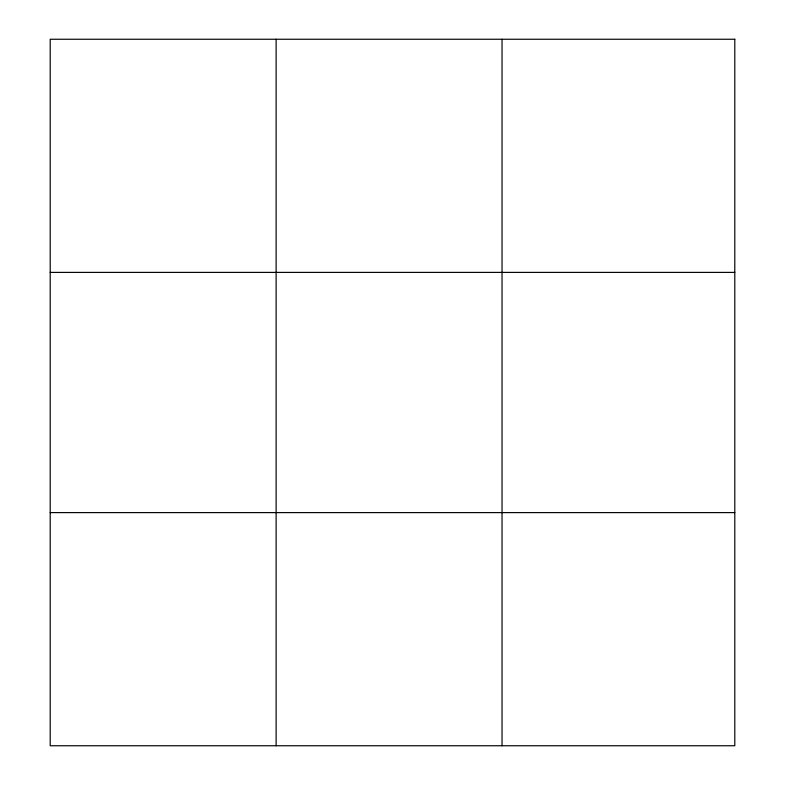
<?xml version="1.0" encoding="UTF-8"?>
<svg xmlns="http://www.w3.org/2000/svg" width="785" height="785" viewBox="0 0 785 785"><rect width="100%" height="100%" fill="white"/><g stroke="black" fill="none" stroke-linecap="round" stroke-linejoin="round"><path stroke-width="1.18" d="M276.124 745.75L276.124 39.25M502.037 745.75L502.037 39.25M50.211 272.395L734.789 272.395M50.211 512.605L734.789 512.605M734.789 39.25L734.789 745.75L50.211 745.75L50.211 39.25L734.789 39.25"/></g></svg>
